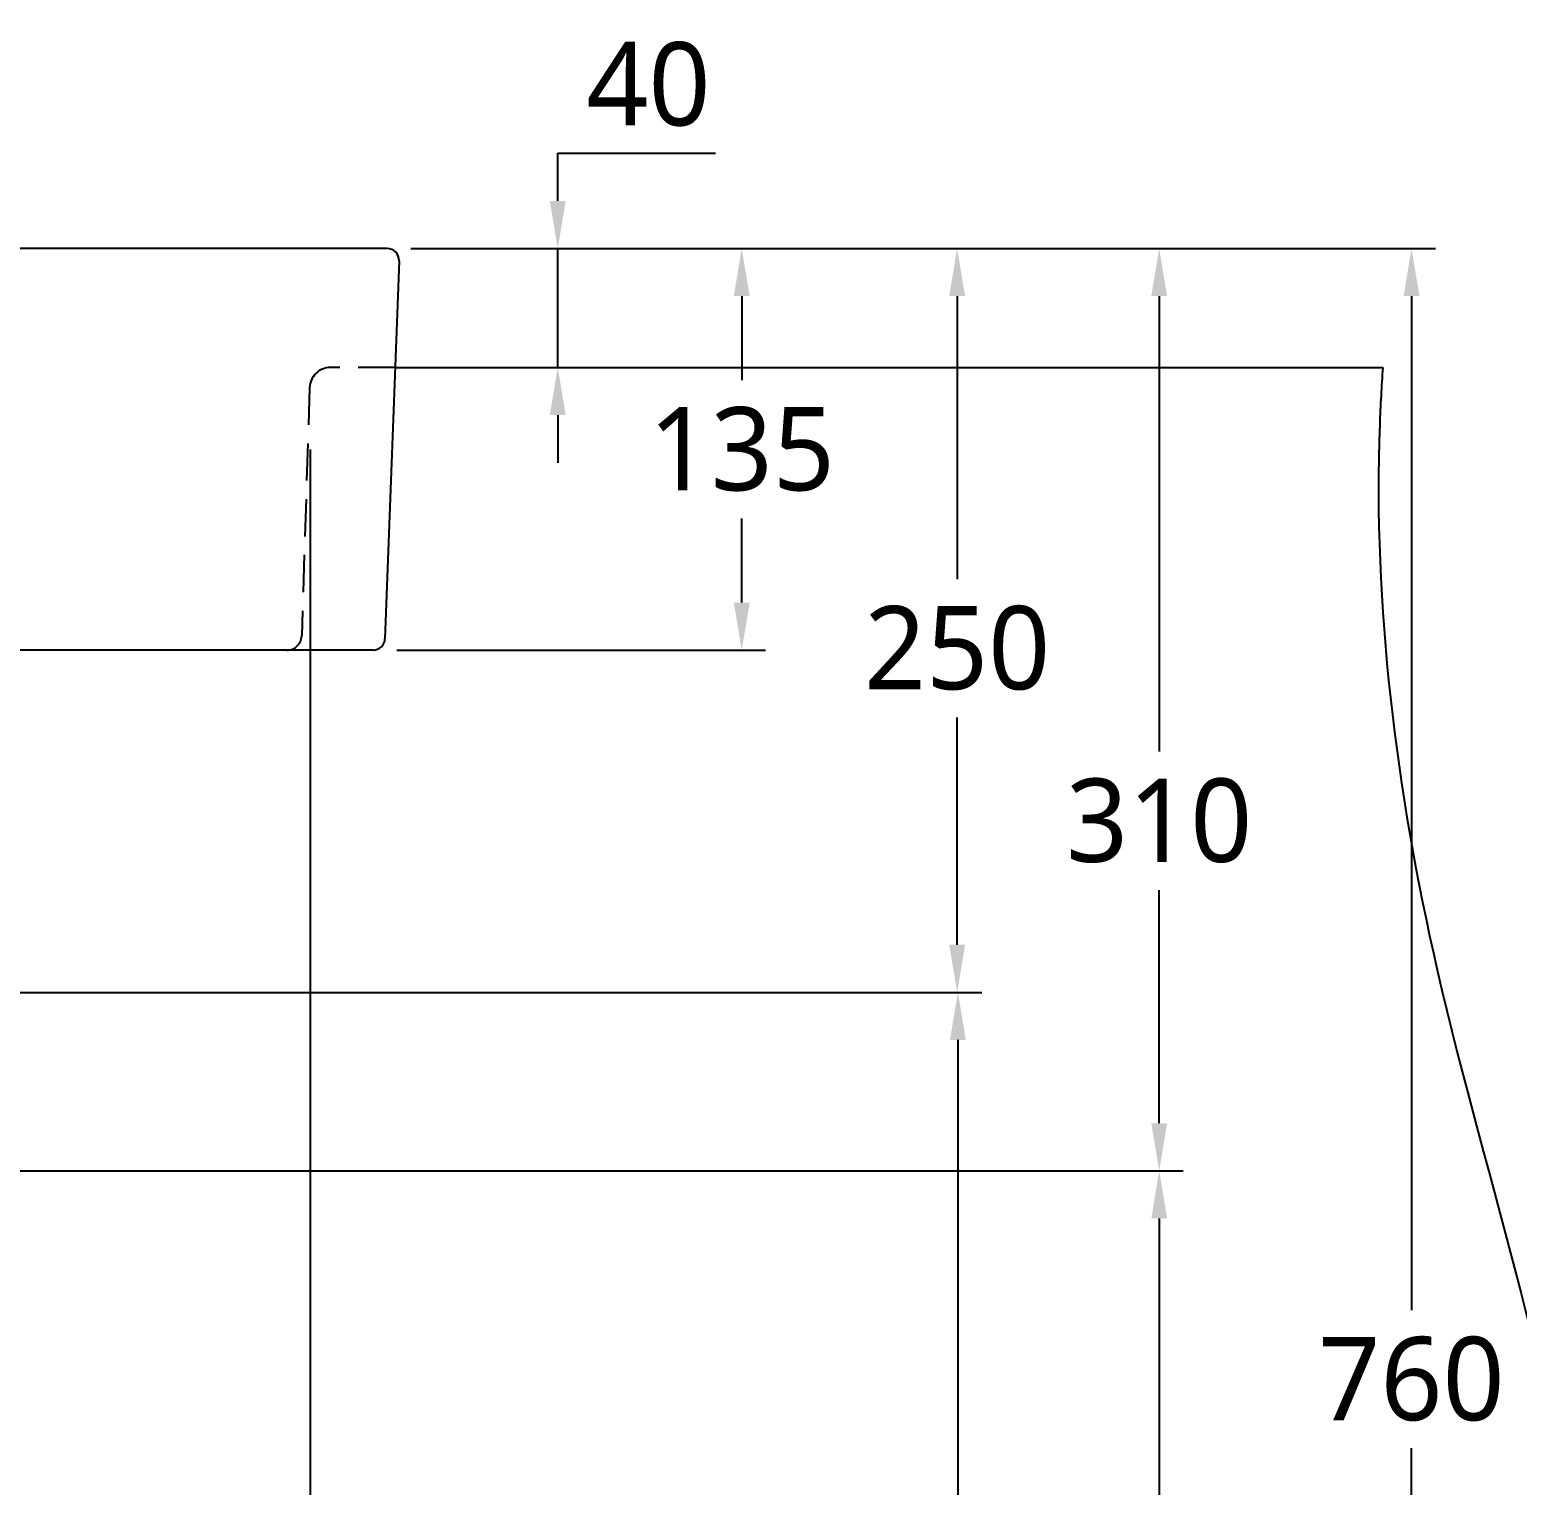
# Model space of a CAD drawing. Extents: x 0 to 3651, y -181 to 2100.
# Drawn here: x 887.4 to 1387.1, y 227.6 to 716.8 of the extents above; entities that cross this region are included whole.
import ezdxf

# ---------------------------------------------------------------- set-up
doc = ezdxf.new("R2010")
doc.units = 0
doc.header["$LTSCALE"] = 25
doc.header["$MEASUREMENT"] = 0
doc.linetypes.add('HIDDEN', pattern=[0.375, 0.25, -0.125])
doc.layers.get('DEFPOINTS').update_dxf_attribs({"linetype": 'CONTINUOUS'})
for name, color, linetype in [('1', 1, 'CONTINUOUS'), ('2', 2, 'CONTINUOUS'), ('3', 3, 'CONTINUOUS')]:
    doc.layers.add(name, color=color, linetype=linetype)
doc.styles.get("Standard").update_dxf_attribs({"font": 'NanumGothic.ttf'})
doc.dimstyles.get("Standard").update_dxf_attribs({"dimtxt": 2.5, "dimasz": 2, "dimexe": 2, "dimexo": 1, "dimgap": 1.5, "dimtad": 1, "dimdec": 0, "dimlfac": 10, "dimrnd": 0.5, "dimzin": 0, "dimdsep": 46, "dimtxsty": 'Standard', "dimcen": 0, "dimclrt": 2, "dimadec": 0, "dimazin": 0, "dimtfac": 1, "dimtdec": 0, "dimtmove": 0, "dimatfit": 3, "dimfxl": 0, "dimtolj": 1, "dimtzin": 0, "dimarcsym": 0})

# ---------------------------------------------------------------- blocks, each defined once
blk = doc.blocks.new('*D10')
at = {"layer": '3', "color": 3, "lineweight": -2}
for p, q in [((461.62, 575.72), (461.62, 17.8)), ((981.62, 575.72), (981.62, 17.8)), ((477.62, 25.8), (965.62, 25.8))]:
    blk.add_line(p, q, dxfattribs=at)
at = {"layer": '3', "color": 3}
for points in [[(477.62, 28.47), (477.62, 23.14), (461.62, 25.8)], [(965.62, 28.47), (965.62, 23.14), (981.62, 25.8)]]:
    blk.add_solid(points, dxfattribs=at)
at = {"layer": 'DEFPOINTS', "color": 0}
for p in [(461.62, 583.72), (981.62, 583.72), (981.62, 25.8)]:
    blk.add_point(p, dxfattribs=at)
at = {"layer": '3', "color": 2, "insert": (721.62, 49.04), "char_height": 28, "attachment_point": 5}
blk.add_mtext('\\A1;520', dxfattribs=at)
blk = doc.blocks.new('*D11')
at = {"layer": '1', "color": 3, "lineweight": -2}
for p, q in [((1064.78, 659.26), (1064.78, 675.26)), ((1064.78, 675.26), (1117.76, 675.26)), ((1015.48, 643.26), (1072.78, 643.26)), ((1064.78, 603.26), (1064.78, 643.26)), ((1018.28, 603.26), (1072.78, 603.26)), ((1064.78, 587.26), (1064.78, 571.26))]:
    blk.add_line(p, q, dxfattribs=at)
at = {"layer": '1', "color": 3}
for points in [[(1062.11, 659.26), (1067.45, 659.26), (1064.78, 643.26)], [(1062.11, 587.26), (1067.45, 587.26), (1064.78, 603.26)]]:
    blk.add_solid(points, dxfattribs=at)
at = {"layer": 'DEFPOINTS', "color": 0}
for p in [(1007.48, 643.26), (1064.78, 643.26), (1010.28, 603.26)]:
    blk.add_point(p, dxfattribs=at)
at = {"layer": '1', "color": 2, "insert": (1095.27, 698.4), "char_height": 28, "attachment_point": 5}
blk.add_mtext('\\A1;40', dxfattribs=at)
blk = doc.blocks.new('*D12')
at = {"layer": '1', "color": 3, "lineweight": -2}
for p, q in [((1015.48, 643.26), (1134.61, 643.26)), ((1126.61, 627.26), (1126.61, 599.02)), ((1126.61, 524.26), (1126.61, 552.5)), ((1010.75, 508.26), (1134.61, 508.26))]:
    blk.add_line(p, q, dxfattribs=at)
at = {"layer": '1', "color": 3}
for points in [[(1123.94, 627.26), (1129.27, 627.26), (1126.61, 643.26)], [(1123.94, 524.26), (1129.27, 524.26), (1126.61, 508.26)]]:
    blk.add_solid(points, dxfattribs=at)
at = {"layer": 'DEFPOINTS', "color": 0}
for p in [(1007.48, 643.26), (1126.61, 643.26), (1002.75, 508.26)]:
    blk.add_point(p, dxfattribs=at)
at = {"layer": '1', "color": 2, "insert": (1126.61, 575.76), "char_height": 28, "attachment_point": 5}
blk.add_mtext('\\A1;135', dxfattribs=at)
blk = doc.blocks.new('*D18')
at = {"layer": '1', "color": 3, "lineweight": -2}
for p, q in [((1023.48, 643.26), (1206.97, 643.26)), ((1198.97, 627.26), (1198.97, 532.14)), ((1198.97, 409.26), (1198.97, 485.66)), ((903.27, 393.26), (1206.97, 393.26))]:
    blk.add_line(p, q, dxfattribs=at)
at = {"layer": '1', "color": 3}
for points in [[(1196.3, 627.26), (1201.63, 627.26), (1198.97, 643.26)], [(1196.3, 409.26), (1201.63, 409.26), (1198.97, 393.26)]]:
    blk.add_solid(points, dxfattribs=at)
at = {"layer": 'DEFPOINTS', "color": 0}
for p in [(1015.48, 643.26), (895.27, 393.26), (1198.97, 393.26)]:
    blk.add_point(p, dxfattribs=at)
at = {"layer": '1', "color": 2, "insert": (1198.97, 508.9), "char_height": 28, "attachment_point": 5}
blk.add_mtext('\\A1;250', dxfattribs=at)
blk = doc.blocks.new('*D19')
at = {"layer": '1', "color": 3, "lineweight": -2}
for p, q in [((1031.48, 643.26), (1274.85, 643.26)), ((1266.85, 627.26), (1266.85, 474.17)), ((1266.85, 349.26), (1266.85, 427.65)), ((754.39, 333.26), (1274.85, 333.26))]:
    blk.add_line(p, q, dxfattribs=at)
at = {"layer": '1', "color": 3}
for points in [[(1264.19, 627.26), (1269.52, 627.26), (1266.85, 643.26)], [(1264.19, 349.26), (1269.52, 349.26), (1266.85, 333.26)]]:
    blk.add_solid(points, dxfattribs=at)
at = {"layer": 'DEFPOINTS', "color": 0}
for p in [(1023.48, 643.26), (746.39, 333.26, 9.25), (1266.85, 333.26)]:
    blk.add_point(p, dxfattribs=at)
at = {"layer": '1', "color": 2, "insert": (1266.85, 450.91), "char_height": 28, "attachment_point": 5}
blk.add_mtext('\\A1;310', dxfattribs=at)
blk = doc.blocks.new('*D20')
at = {"layer": '1', "color": 3, "lineweight": -2}
for p, q in [((1266.85, 317.26), (1266.85, 131.46)), ((1266.85, -100.74), (1266.85, 85.06)), ((1089.63, -116.74), (1274.85, -116.74))]:
    blk.add_line(p, q, dxfattribs=at)
at = {"layer": '1', "color": 3}
for points in [[(1264.19, 317.26), (1269.52, 317.26), (1266.85, 333.26)], [(1264.19, -100.74), (1269.52, -100.74), (1266.85, -116.74)]]:
    blk.add_solid(points, dxfattribs=at)
at = {"layer": 'DEFPOINTS', "color": 0}
for p in [(1266.85, 333.26), (1081.63, -116.74), (1266.85, -116.74)]:
    blk.add_point(p, dxfattribs=at)
at = {"layer": '1', "color": 2, "insert": (1266.85, 108.26), "char_height": 28, "attachment_point": 5}
blk.add_mtext('\\A1;450', dxfattribs=at)
blk = doc.blocks.new('*D21')
at = {"layer": '1', "color": 3, "lineweight": -2}
for p, q in [((837.24, 393.26), (1207.22, 393.26)), ((1199.22, 377.26), (1199.22, 219.75)), ((1199.22, -100.74), (1199.22, 173.35)), ((1084.13, -116.74), (1207.22, -116.74))]:
    blk.add_line(p, q, dxfattribs=at)
at = {"layer": '1', "color": 3}
for points in [[(1196.55, 377.26), (1201.89, 377.26), (1199.22, 393.26)], [(1196.55, -100.74), (1201.89, -100.74), (1199.22, -116.74)]]:
    blk.add_solid(points, dxfattribs=at)
at = {"layer": 'DEFPOINTS', "color": 0}
for p in [(829.24, 393.26, 9.25), (1076.13, -116.74), (1199.22, -116.74)]:
    blk.add_point(p, dxfattribs=at)
at = {"layer": '1', "color": 2, "insert": (1199.22, 196.55), "char_height": 28, "attachment_point": 5}
blk.add_mtext('\\A1;510', dxfattribs=at)
blk = doc.blocks.new('*D23')
at = {"layer": '1', "color": 3, "lineweight": -2}
for p, q in [((1015.48, 643.26), (1359.62, 643.26)), ((1351.62, 627.26), (1351.62, 286.5)), ((1351.62, -100.74), (1351.62, 240.02)), ((1097.63, -116.74), (1359.62, -116.74))]:
    blk.add_line(p, q, dxfattribs=at)
at = {"layer": '1', "color": 3}
for points in [[(1348.95, 627.26), (1354.28, 627.26), (1351.62, 643.26)], [(1348.95, -100.74), (1354.28, -100.74), (1351.62, -116.74)]]:
    blk.add_solid(points, dxfattribs=at)
at = {"layer": 'DEFPOINTS', "color": 0}
for p in [(1007.48, 643.26), (1089.63, -116.74), (1351.62, -116.74)]:
    blk.add_point(p, dxfattribs=at)
at = {"layer": '1', "color": 2, "insert": (1351.62, 263.26), "char_height": 28, "attachment_point": 5}
blk.add_mtext('\\A1;760', dxfattribs=at)

msp = doc.modelspace()

# ---------------------------------------------------------------- linework, layer by layer
at = {"layer": '1'}
msp.add_line((1010.14208, 603.26135), (1341.96269, 603.26135), dxfattribs=at)
at = {"layer": '1', "color": 7}
msp.add_line((1002.74773, 508.26135), (981.61662, 508.26135), dxfattribs=at)
at = {"layer": '1'}
msp.add_open_spline([(1341.96269, 603.26135), (1341.51846, 596.91714), (1337.83923, 529.5019), (1355.71609, 387.04163), (1431.85522, 174.68693), (1396.32272, 16.74502), (1375.46695, -116.73865)], degree=3, knots=[121.477490706, 121.477490706, 121.477490706, 121.477490706, 134.790096988, 262.823736359, 417.289914298, 593.572633203, 593.572633203, 593.572633203, 593.572633203], dxfattribs=at)
at = {"layer": '2', "color": 7, "linetype": 'HIDDEN', "ltscale": 2}
for p, q in [((1010.28328, 603.26135), (988.40977, 603.26135)), ((981.41291, 596.47126), (978.76212, 513.11142))]:
    msp.add_line(p, q, dxfattribs=at)
for centre, radius, start, end in [((988.40977, 596.26135), 7, 90, 178.281642), ((973.76437, 513.26135), 5, 270, 358.281642)]:
    msp.add_arc(centre, radius, start, end, dxfattribs=at)
at = {"layer": '3', "color": 7}
for p, q in [((1007.48106, 643.26135), (721.61662, 643.26135)), ((1011.47884, 639.1281), (1006.74551, 512.1281)), ((981.61662, 508.26135), (721.61662, 508.26135))]:
    msp.add_line(p, q, dxfattribs=at)
msp.add_arc((1007.48106, 639.26135), 4, 358.0908476, 90, dxfattribs=at)
at = {"layer": '3', "color": 7, "ltscale": 2}
msp.add_arc((1002.74773, 512.26135), 4, 270, 358.0908476, dxfattribs=at)

# ---------------------------------------------------------------- dimensions: what is measured, and where the dimension line sits
at = {"layer": '1'}
for base, p1, p2, picture, middle in [((1064.77923, 643.26135), (1010.28328, 603.26135), (1007.48106, 643.26135), '*D11', (1095.27136, 698.40299)), ((1126.60665, 643.26135), (1002.74773, 508.26135), (1007.48106, 643.26135), '*D12', (1126.60665, 575.76135)), ((1351.61818, -116.73865), (1007.48106, 643.26135), (1089.62974, -116.73865), '*D23', (1351.61818, 263.26135)), ((1266.85477, -116.73865), (1266.85477, 333.26135), (1081.62974, -116.73865), '*D20', (1266.85477, 108.26135))]:
    dim = msp.add_linear_dim(base=base, p1=p1, p2=p2, angle=90, dimstyle='Standard', override={"dimscale": 0.8, "dimtxt": 35, "dimasz": 20, "dimexe": 10, "dimexo": 10, "dimgap": 10, "dimtih": 1, "dimtoh": 1, "dimlfac": 1, "dimzin": 8, "dimclrd": 3, "dimclre": 3, "dimarcsym": 1}, dxfattribs=at)
    dim.commit()
    dim.dimension.update_dxf_attribs({"geometry": picture, "text_midpoint": middle})
for base, p1, p2, picture, middle in [((1266.85477, 333.26143), (1023.48106, 643.26135), (746.39183, 333.26143, 9.25406), '*D19', (1266.85477, 450.90922)), ((1198.96581, 393.26135), (1015.48106, 643.26135), (895.26632, 393.26135), '*D18', (1198.96581, 508.89682)), ((1199.21962, -116.73865), (829.24337, 393.26143, 9.25406), (1076.12974, -116.73865), '*D21', (1199.21962, 196.55289))]:
    dim = msp.add_linear_dim(base=base, p1=p1, p2=p2, angle=90, dimstyle='Standard', override={"dimscale": 0.8, "dimtxt": 35, "dimasz": 20, "dimexe": 10, "dimexo": 10, "dimgap": 10, "dimtih": 1, "dimtoh": 1, "dimlfac": 1, "dimzin": 8, "dimclrd": 3, "dimclre": 3, "dimarcsym": 1}, dxfattribs=at)
    dim.commit()
    dim.dimension.update_dxf_attribs({"geometry": picture, "text_midpoint": middle, "dimtype": 160})
at = {"layer": '3', "color": 7}
dim = msp.add_linear_dim(base=(981.61662, 25.80247), p1=(461.61662, 583.71688), p2=(981.61662, 583.71688), dimstyle='Standard', override={"dimscale": 0.8, "dimtxt": 35, "dimasz": 20, "dimexe": 10, "dimexo": 10, "dimgap": 10, "dimlfac": 1, "dimzin": 8, "dimclrd": 3, "dimclre": 3}, dxfattribs=at)
dim.commit()
dim.dimension.update_dxf_attribs({"geometry": '*D10', "text_midpoint": (721.61662, 25.80247), "dimtype": 160})

doc.saveas('drawing.dxf')
